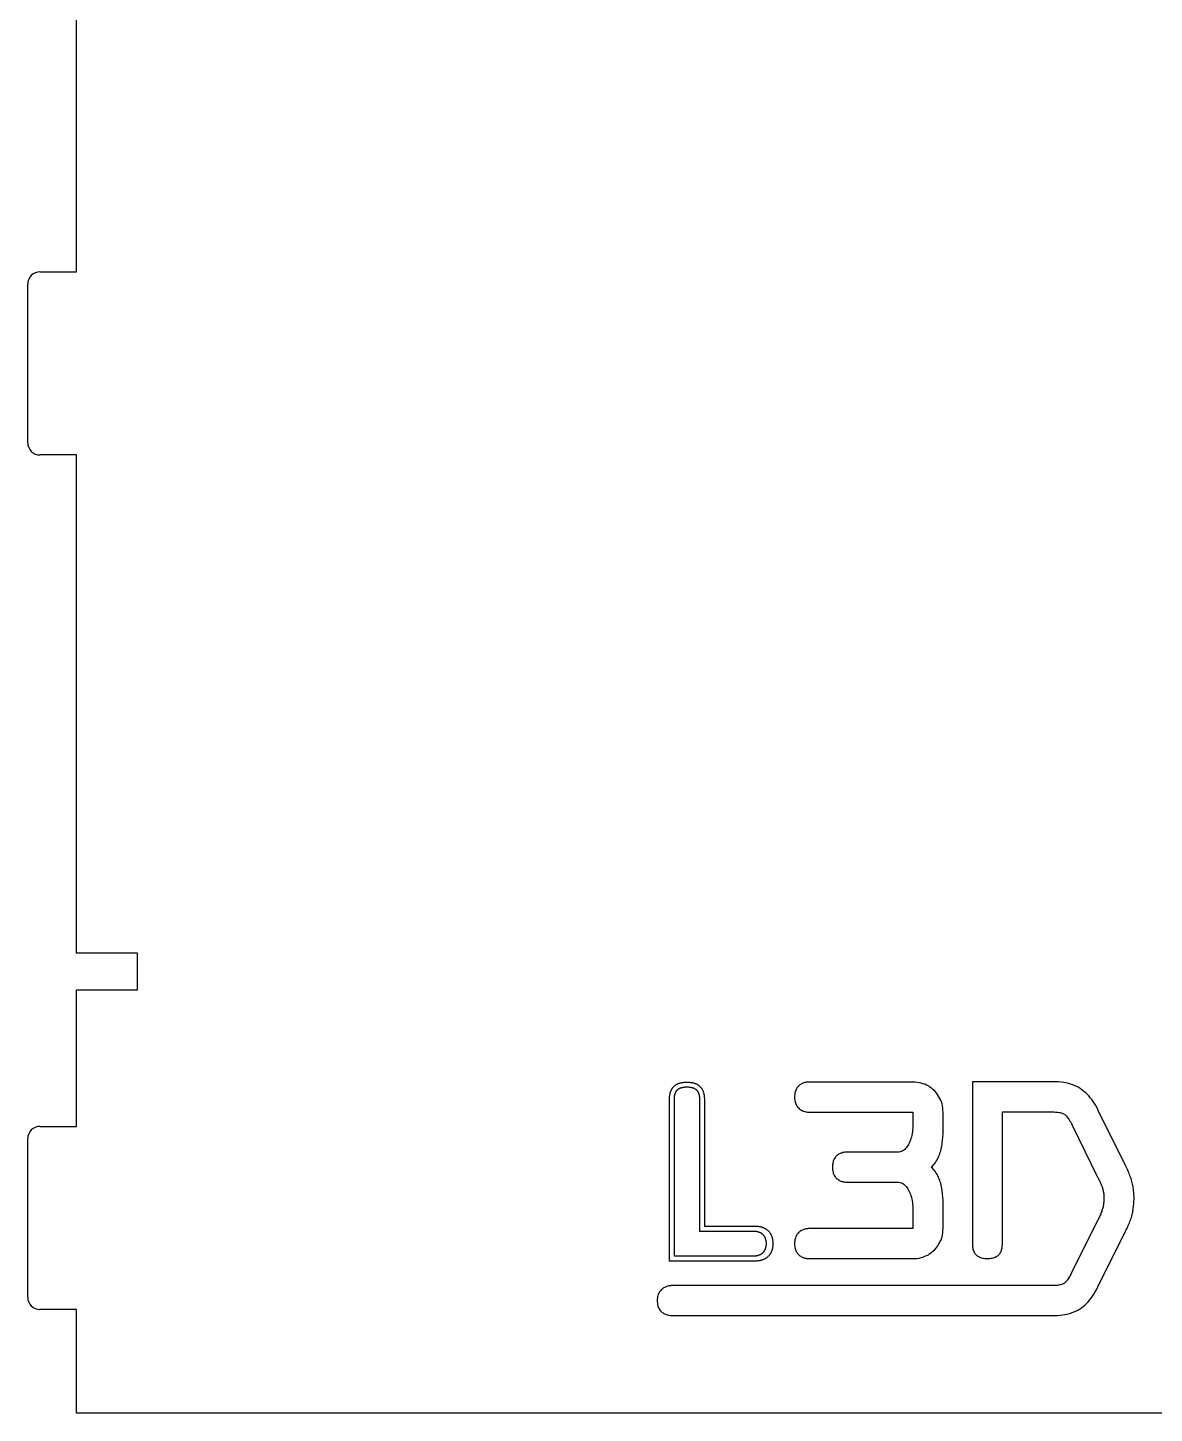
# Model space of a CAD drawing. Extents: x -144 to 693, y -254 to -25.
# Drawn here: x 24.8 to 117.1, y -253.2 to -139.7 of the extents above; entities that cross this region are included whole.
import ezdxf

# ---------------------------------------------------------------- set-up
doc = ezdxf.new("R2010")
doc.units = 0
doc.header["$MEASUREMENT"] = 0
doc.layers.add('LAYER_1', color=7, linetype='CONTINUOUS')

# ---------------------------------------------------------------- blocks, each defined once
blk = doc.blocks.new('BLOCK_19')
at = {"layer": 'LAYER_1', "color": 7}
blk.add_lwpolyline([(187.15, -253.2), (28.75, -253.2)], dxfattribs=at)
blk = doc.blocks.new('BLOCK_20')
at = {"layer": 'LAYER_1', "color": 7}
blk.add_open_spline([(24.75, -243.7), (24.75, -244.25), (25.2, -244.7), (25.75, -244.7)], degree=3, dxfattribs=at)
blk = doc.blocks.new('BLOCK_21')
at = {"layer": 'LAYER_1', "color": 7}
blk.add_lwpolyline([(24.75, -243.7), (24.75, -230.7)], dxfattribs=at)
blk = doc.blocks.new('BLOCK_22')
at = {"layer": 'LAYER_1', "color": 7}
blk.add_open_spline([(25.75, -229.7), (25.2, -229.7), (24.75, -230.15), (24.75, -230.7)], degree=3, dxfattribs=at)
blk = doc.blocks.new('BLOCK_23')
at = {"layer": 'LAYER_1', "color": 7}
blk.add_lwpolyline([(25.75, -229.7), (28.75, -229.7)], dxfattribs=at)
blk = doc.blocks.new('BLOCK_24')
at = {"layer": 'LAYER_1', "color": 7}
blk.add_lwpolyline([(28.75, -229.7), (28.75, -218.5)], dxfattribs=at)
blk = doc.blocks.new('BLOCK_25')
at = {"layer": 'LAYER_1', "color": 7}
blk.add_lwpolyline([(28.75, -218.5), (33.75, -218.5)], dxfattribs=at)
blk = doc.blocks.new('BLOCK_26')
at = {"layer": 'LAYER_1', "color": 7}
blk.add_lwpolyline([(33.75, -218.5), (33.75, -215.5)], dxfattribs=at)
blk = doc.blocks.new('BLOCK_27')
at = {"layer": 'LAYER_1', "color": 7}
blk.add_lwpolyline([(33.75, -215.5), (28.75, -215.5)], dxfattribs=at)
blk = doc.blocks.new('BLOCK_28')
at = {"layer": 'LAYER_1', "color": 7}
blk.add_lwpolyline([(28.75, -215.5), (28.75, -174.7)], dxfattribs=at)
blk = doc.blocks.new('BLOCK_29')
at = {"layer": 'LAYER_1', "color": 7}
blk.add_lwpolyline([(28.75, -174.7), (25.75, -174.7)], dxfattribs=at)
blk = doc.blocks.new('BLOCK_30')
at = {"layer": 'LAYER_1', "color": 7}
blk.add_open_spline([(24.75, -173.7), (24.75, -174.25), (25.2, -174.7), (25.75, -174.7)], degree=3, dxfattribs=at)
blk = doc.blocks.new('BLOCK_31')
at = {"layer": 'LAYER_1', "color": 7}
blk.add_lwpolyline([(24.75, -173.7), (24.75, -160.7)], dxfattribs=at)
blk = doc.blocks.new('BLOCK_32')
at = {"layer": 'LAYER_1', "color": 7}
blk.add_open_spline([(25.75, -159.7), (25.2, -159.7), (24.75, -160.15), (24.75, -160.7)], degree=3, dxfattribs=at)
blk = doc.blocks.new('BLOCK_33')
at = {"layer": 'LAYER_1', "color": 7}
blk.add_lwpolyline([(25.75, -159.7), (28.75, -159.7)], dxfattribs=at)
blk = doc.blocks.new('BLOCK_34')
at = {"layer": 'LAYER_1', "color": 7}
blk.add_lwpolyline([(28.75, -159.7), (28.75, -104.7)], dxfattribs=at)
blk = doc.blocks.new('BLOCK_56')
at = {"layer": 'LAYER_1', "color": 7}
blk.add_lwpolyline([(28.75, -253.2), (28.75, -244.7)], dxfattribs=at)
blk = doc.blocks.new('BLOCK_57')
at = {"layer": 'LAYER_1', "color": 7}
blk.add_lwpolyline([(28.75, -244.7), (25.75, -244.7)], dxfattribs=at)
blk = doc.blocks.new('BLOCK_58')
at = {"layer": 'LAYER_1', "color": 7}
blk.add_lwpolyline([(99.74, -230.13), (99.74, -228.53)], dxfattribs=at)
blk = doc.blocks.new('BLOCK_59')
at = {"layer": 'LAYER_1', "color": 7}
blk.add_lwpolyline([(97.28, -226.07), (88.81, -226.07)], dxfattribs=at)
blk = doc.blocks.new('BLOCK_60')
at = {"layer": 'LAYER_1', "color": 7}
blk.add_lwpolyline([(88.81, -228.53), (97.28, -228.53)], dxfattribs=at)
blk = doc.blocks.new('BLOCK_61')
at = {"layer": 'LAYER_1', "color": 7}
blk.add_lwpolyline([(97.28, -228.53), (97.28, -229.49)], dxfattribs=at)
blk = doc.blocks.new('BLOCK_62')
at = {"layer": 'LAYER_1', "color": 7}
blk.add_lwpolyline([(96.05, -231.81), (91.91, -231.81)], dxfattribs=at)
blk = doc.blocks.new('BLOCK_63')
at = {"layer": 'LAYER_1', "color": 7}
blk.add_lwpolyline([(91.91, -234.27), (96.05, -234.27)], dxfattribs=at)
blk = doc.blocks.new('BLOCK_64')
at = {"layer": 'LAYER_1', "color": 7}
blk.add_lwpolyline([(97.28, -236.59), (97.28, -238.07)], dxfattribs=at)
blk = doc.blocks.new('BLOCK_65')
at = {"layer": 'LAYER_1', "color": 7}
blk.add_lwpolyline([(97.28, -238.07), (88.81, -238.07)], dxfattribs=at)
blk = doc.blocks.new('BLOCK_66')
at = {"layer": 'LAYER_1', "color": 7}
blk.add_lwpolyline([(88.81, -240.53), (97.28, -240.53)], dxfattribs=at)
blk = doc.blocks.new('BLOCK_67')
at = {"layer": 'LAYER_1', "color": 7}
blk.add_lwpolyline([(99.74, -238.07), (99.74, -235.95)], dxfattribs=at)
blk = doc.blocks.new('BLOCK_68')
at = {"layer": 'LAYER_1', "color": 7}
blk.add_lwpolyline([(112.43, -242.84), (114.7, -238.28)], dxfattribs=at)
blk = doc.blocks.new('BLOCK_69')
at = {"layer": 'LAYER_1', "color": 7}
blk.add_lwpolyline([(114.72, -232.96), (112.46, -228.39)], dxfattribs=at)
blk = doc.blocks.new('BLOCK_70')
at = {"layer": 'LAYER_1', "color": 7}
blk.add_lwpolyline([(108.77, -226.05), (102.16, -226.05)], dxfattribs=at)
blk = doc.blocks.new('BLOCK_71')
at = {"layer": 'LAYER_1', "color": 7}
blk.add_lwpolyline([(102.16, -226.05), (102.15, -226.05)], dxfattribs=at)
blk = doc.blocks.new('BLOCK_72')
at = {"layer": 'LAYER_1', "color": 7}
blk.add_lwpolyline([(102.15, -226.05), (102.15, -239.28)], dxfattribs=at)
blk = doc.blocks.new('BLOCK_73')
at = {"layer": 'LAYER_1', "color": 7}
blk.add_lwpolyline([(104.61, -239.28), (104.61, -228.51)], dxfattribs=at)
blk = doc.blocks.new('BLOCK_74')
at = {"layer": 'LAYER_1', "color": 7}
blk.add_lwpolyline([(104.61, -228.51), (108.47, -228.51)], dxfattribs=at)
blk = doc.blocks.new('BLOCK_75')
at = {"layer": 'LAYER_1', "color": 7}
blk.add_lwpolyline([(110.32, -229.59), (112.41, -233.85)], dxfattribs=at)
blk = doc.blocks.new('BLOCK_76')
at = {"layer": 'LAYER_1', "color": 7}
blk.add_lwpolyline([(112.41, -237.42), (110.27, -241.7)], dxfattribs=at)
blk = doc.blocks.new('BLOCK_77')
at = {"layer": 'LAYER_1', "color": 7}
blk.add_lwpolyline([(108.57, -242.74), (77.56, -242.74)], dxfattribs=at)
blk = doc.blocks.new('BLOCK_78')
at = {"layer": 'LAYER_1', "color": 7}
blk.add_lwpolyline([(77.56, -245.2), (108.64, -245.2)], dxfattribs=at)
blk = doc.blocks.new('BLOCK_105')
at = {"layer": 'LAYER_1', "color": 7}
blk.add_lwpolyline([(84.37, -240.73), (77.33, -240.73)], dxfattribs=at)
blk = doc.blocks.new('BLOCK_106')
at = {"layer": 'LAYER_1', "color": 7}
blk.add_lwpolyline([(77.33, -240.73), (77.33, -227.5)], dxfattribs=at)
blk = doc.blocks.new('BLOCK_107')
at = {"layer": 'LAYER_1', "color": 7}
blk.add_lwpolyline([(80.19, -227.5), (80.19, -237.87)], dxfattribs=at)
blk = doc.blocks.new('BLOCK_108')
at = {"layer": 'LAYER_1', "color": 7}
blk.add_lwpolyline([(80.19, -237.87), (84.37, -237.87)], dxfattribs=at)
blk = doc.blocks.new('BLOCK_109')
at = {"layer": 'LAYER_1', "color": 7}
blk.add_lwpolyline([(84.21, -240.33), (77.73, -240.33)], dxfattribs=at)
blk = doc.blocks.new('BLOCK_110')
at = {"layer": 'LAYER_1', "color": 7}
blk.add_lwpolyline([(77.73, -240.33), (77.73, -227.5)], dxfattribs=at)
blk = doc.blocks.new('BLOCK_111')
at = {"layer": 'LAYER_1', "color": 7}
blk.add_lwpolyline([(79.79, -227.5), (79.79, -238.27)], dxfattribs=at)
blk = doc.blocks.new('BLOCK_112')
at = {"layer": 'LAYER_1', "color": 7}
blk.add_lwpolyline([(79.79, -238.27), (84.21, -238.27)], dxfattribs=at)
blk = doc.blocks.new('BLOCK_113')
at = {"layer": 'LAYER_1', "color": 7}
blk.add_lwpolyline([(99.74, -228.53), (99.73, -228.36), (99.72, -228.19), (99.69, -228.02), (99.66, -227.86), (99.61, -227.7), (99.55, -227.55), (99.49, -227.41), (99.41, -227.27), (99.33, -227.13), (99.24, -227.01), (99.14, -226.89), (99.04, -226.77), (98.92, -226.67), (98.8, -226.57), (98.67, -226.48), (98.54, -226.39), (98.4, -226.32), (98.26, -226.25), (98.1, -226.2), (97.95, -226.15), (97.79, -226.12), (97.62, -226.09), (97.45, -226.07), (97.28, -226.07)], dxfattribs=at)
blk = doc.blocks.new('BLOCK_114')
at = {"layer": 'LAYER_1', "color": 7}
blk.add_lwpolyline([(88.81, -226.07), (88.73, -226.07), (88.65, -226.07), (88.57, -226.08), (88.5, -226.1), (88.42, -226.11), (88.35, -226.13), (88.28, -226.16), (88.21, -226.19), (88.14, -226.22), (88.08, -226.26), (88.01, -226.3), (87.96, -226.35), (87.9, -226.4), (87.85, -226.46), (87.8, -226.52), (87.76, -226.59), (87.72, -226.66), (87.68, -226.73), (87.65, -226.81), (87.63, -226.9), (87.61, -226.99), (87.59, -227.09), (87.58, -227.19), (87.58, -227.3)], dxfattribs=at)
blk = doc.blocks.new('BLOCK_115')
at = {"layer": 'LAYER_1', "color": 7}
blk.add_lwpolyline([(87.58, -227.3), (87.58, -227.41), (87.59, -227.51), (87.61, -227.61), (87.63, -227.7), (87.65, -227.78), (87.68, -227.86), (87.72, -227.94), (87.76, -228.01), (87.8, -228.08), (87.85, -228.14), (87.9, -228.19), (87.96, -228.25), (88.01, -228.29), (88.08, -228.34), (88.14, -228.37), (88.21, -228.41), (88.28, -228.44), (88.35, -228.46), (88.42, -228.48), (88.5, -228.5), (88.57, -228.51), (88.65, -228.52), (88.73, -228.53), (88.81, -228.53)], dxfattribs=at)
blk = doc.blocks.new('BLOCK_116')
at = {"layer": 'LAYER_1', "color": 7}
blk.add_lwpolyline([(97.28, -229.49), (97.28, -229.66), (97.27, -229.83), (97.25, -229.99), (97.24, -230.14), (97.21, -230.29), (97.18, -230.43), (97.15, -230.57), (97.11, -230.7), (97.07, -230.83), (97.03, -230.95), (96.98, -231.06), (96.92, -231.17), (96.86, -231.26), (96.8, -231.35), (96.74, -231.44), (96.67, -231.51), (96.6, -231.58), (96.53, -231.64), (96.46, -231.69), (96.38, -231.73), (96.3, -231.76), (96.22, -231.79), (96.13, -231.8), (96.05, -231.81)], dxfattribs=at)
blk = doc.blocks.new('BLOCK_117')
at = {"layer": 'LAYER_1', "color": 7}
blk.add_lwpolyline([(91.91, -231.81), (91.83, -231.81), (91.75, -231.81), (91.67, -231.82), (91.6, -231.84), (91.52, -231.85), (91.45, -231.88), (91.38, -231.9), (91.31, -231.93), (91.24, -231.96), (91.18, -232), (91.11, -232.04), (91.06, -232.09), (91, -232.14), (90.95, -232.2), (90.9, -232.26), (90.86, -232.33), (90.82, -232.4), (90.78, -232.47), (90.75, -232.55), (90.73, -232.64), (90.71, -232.73), (90.69, -232.83), (90.68, -232.93), (90.68, -233.04)], dxfattribs=at)
blk = doc.blocks.new('BLOCK_118')
at = {"layer": 'LAYER_1', "color": 7}
blk.add_lwpolyline([(90.68, -233.04), (90.68, -233.15), (90.69, -233.25), (90.71, -233.35), (90.73, -233.44), (90.75, -233.52), (90.78, -233.61), (90.82, -233.68), (90.86, -233.75), (90.9, -233.82), (90.95, -233.88), (91, -233.94), (91.06, -233.99), (91.11, -234.03), (91.18, -234.08), (91.24, -234.11), (91.31, -234.15), (91.38, -234.18), (91.45, -234.2), (91.52, -234.22), (91.6, -234.24), (91.67, -234.25), (91.75, -234.26), (91.83, -234.27), (91.91, -234.27)], dxfattribs=at)
blk = doc.blocks.new('BLOCK_119')
at = {"layer": 'LAYER_1', "color": 7}
blk.add_lwpolyline([(96.05, -234.27), (96.13, -234.27), (96.22, -234.29), (96.3, -234.31), (96.38, -234.35), (96.46, -234.39), (96.53, -234.44), (96.6, -234.5), (96.67, -234.56), (96.74, -234.64), (96.8, -234.72), (96.86, -234.81), (96.92, -234.91), (96.98, -235.02), (97.03, -235.13), (97.07, -235.25), (97.11, -235.37), (97.15, -235.51), (97.18, -235.64), (97.21, -235.79), (97.24, -235.94), (97.25, -236.09), (97.27, -236.25), (97.28, -236.42), (97.28, -236.59)], dxfattribs=at)
blk = doc.blocks.new('BLOCK_120')
at = {"layer": 'LAYER_1', "color": 7}
blk.add_lwpolyline([(88.81, -238.07), (88.73, -238.07), (88.65, -238.08), (88.57, -238.09), (88.5, -238.1), (88.42, -238.12), (88.35, -238.14), (88.28, -238.16), (88.21, -238.19), (88.14, -238.23), (88.08, -238.26), (88.01, -238.31), (87.96, -238.35), (87.9, -238.4), (87.85, -238.46), (87.8, -238.52), (87.76, -238.59), (87.72, -238.66), (87.68, -238.73), (87.65, -238.82), (87.63, -238.9), (87.61, -238.99), (87.59, -239.09), (87.58, -239.19), (87.58, -239.3)], dxfattribs=at)
blk = doc.blocks.new('BLOCK_121')
at = {"layer": 'LAYER_1', "color": 7}
blk.add_lwpolyline([(87.58, -239.3), (87.58, -239.41), (87.59, -239.51), (87.61, -239.61), (87.63, -239.7), (87.65, -239.79), (87.68, -239.87), (87.72, -239.94), (87.76, -240.01), (87.8, -240.08), (87.85, -240.14), (87.9, -240.2), (87.96, -240.25), (88.01, -240.3), (88.08, -240.34), (88.14, -240.38), (88.21, -240.41), (88.28, -240.44), (88.35, -240.46), (88.42, -240.48), (88.5, -240.5), (88.57, -240.51), (88.65, -240.52), (88.73, -240.53), (88.81, -240.53)], dxfattribs=at)
blk = doc.blocks.new('BLOCK_122')
at = {"layer": 'LAYER_1', "color": 7}
blk.add_lwpolyline([(97.28, -240.53), (97.45, -240.53), (97.62, -240.51), (97.79, -240.48), (97.95, -240.45), (98.1, -240.4), (98.26, -240.34), (98.4, -240.28), (98.54, -240.21), (98.67, -240.12), (98.8, -240.03), (98.92, -239.93), (99.04, -239.83), (99.14, -239.71), (99.24, -239.59), (99.33, -239.47), (99.41, -239.33), (99.49, -239.19), (99.55, -239.05), (99.61, -238.9), (99.66, -238.74), (99.69, -238.58), (99.72, -238.41), (99.73, -238.24), (99.74, -238.07)], dxfattribs=at)
blk = doc.blocks.new('BLOCK_123')
at = {"layer": 'LAYER_1', "color": 7}
blk.add_lwpolyline([(99.74, -235.95), (99.74, -235.82), (99.74, -235.7), (99.73, -235.57), (99.72, -235.44), (99.71, -235.31), (99.7, -235.17), (99.68, -235.04), (99.66, -234.91), (99.64, -234.78), (99.61, -234.64), (99.58, -234.51), (99.55, -234.38), (99.51, -234.25), (99.47, -234.13), (99.42, -234), (99.37, -233.88), (99.31, -233.76), (99.25, -233.65), (99.19, -233.53), (99.12, -233.43), (99.04, -233.32), (98.96, -233.22), (98.87, -233.13), (98.78, -233.04)], dxfattribs=at)
blk = doc.blocks.new('BLOCK_124')
at = {"layer": 'LAYER_1', "color": 7}
blk.add_lwpolyline([(98.78, -233.04), (98.87, -232.95), (98.96, -232.86), (99.04, -232.76), (99.12, -232.65), (99.19, -232.54), (99.25, -232.43), (99.31, -232.32), (99.37, -232.2), (99.42, -232.08), (99.47, -231.95), (99.51, -231.82), (99.55, -231.7), (99.58, -231.57), (99.61, -231.43), (99.64, -231.3), (99.66, -231.17), (99.68, -231.04), (99.7, -230.9), (99.71, -230.77), (99.72, -230.64), (99.73, -230.51), (99.74, -230.38), (99.74, -230.25), (99.74, -230.13)], dxfattribs=at)
blk = doc.blocks.new('BLOCK_125')
at = {"layer": 'LAYER_1', "color": 7}
blk.add_lwpolyline([(114.7, -238.28), (114.76, -238.16), (114.82, -238.04), (114.87, -237.93), (114.92, -237.81), (114.97, -237.7), (115.01, -237.59), (115.06, -237.48), (115.1, -237.38), (115.13, -237.27), (115.17, -237.16), (115.2, -237.06), (115.23, -236.95), (115.25, -236.85), (115.28, -236.74), (115.3, -236.63), (115.32, -236.52), (115.33, -236.41), (115.35, -236.3), (115.36, -236.18), (115.37, -236.06), (115.38, -235.94), (115.38, -235.81), (115.39, -235.68), (115.39, -235.55)], dxfattribs=at)
blk = doc.blocks.new('BLOCK_126')
at = {"layer": 'LAYER_1', "color": 7}
blk.add_lwpolyline([(115.39, -235.55), (115.39, -235.43), (115.38, -235.31), (115.38, -235.2), (115.37, -235.08), (115.36, -234.97), (115.34, -234.86), (115.33, -234.75), (115.31, -234.64), (115.29, -234.53), (115.26, -234.42), (115.24, -234.32), (115.21, -234.21), (115.18, -234.11), (115.15, -234), (115.12, -233.9), (115.08, -233.79), (115.04, -233.69), (115, -233.59), (114.96, -233.48), (114.92, -233.38), (114.87, -233.28), (114.82, -233.17), (114.77, -233.07), (114.72, -232.96)], dxfattribs=at)
blk = doc.blocks.new('BLOCK_127')
at = {"layer": 'LAYER_1', "color": 7}
blk.add_lwpolyline([(112.46, -228.39), (112.36, -228.19), (112.25, -228), (112.15, -227.83), (112.04, -227.66), (111.93, -227.5), (111.81, -227.35), (111.69, -227.2), (111.56, -227.07), (111.43, -226.94), (111.29, -226.83), (111.15, -226.72), (111.01, -226.62), (110.86, -226.52), (110.7, -226.44), (110.54, -226.37), (110.37, -226.3), (110.19, -226.24), (110.01, -226.19), (109.82, -226.14), (109.63, -226.11), (109.42, -226.08), (109.21, -226.06), (108.99, -226.05), (108.77, -226.05)], dxfattribs=at)
blk = doc.blocks.new('BLOCK_128')
at = {"layer": 'LAYER_1', "color": 7}
blk.add_lwpolyline([(102.15, -239.28), (102.15, -239.38), (102.16, -239.47), (102.16, -239.56), (102.18, -239.65), (102.19, -239.73), (102.22, -239.81), (102.24, -239.88), (102.27, -239.95), (102.3, -240.02), (102.34, -240.08), (102.38, -240.14), (102.43, -240.19), (102.48, -240.24), (102.54, -240.29), (102.6, -240.33), (102.67, -240.37), (102.74, -240.4), (102.81, -240.43), (102.89, -240.46), (102.98, -240.48), (103.07, -240.49), (103.17, -240.51), (103.27, -240.51), (103.38, -240.51)], dxfattribs=at)
blk = doc.blocks.new('BLOCK_129')
at = {"layer": 'LAYER_1', "color": 7}
blk.add_lwpolyline([(103.38, -240.51), (103.49, -240.51), (103.59, -240.51), (103.69, -240.49), (103.78, -240.48), (103.86, -240.46), (103.95, -240.43), (104.02, -240.4), (104.09, -240.37), (104.16, -240.33), (104.22, -240.29), (104.28, -240.24), (104.33, -240.19), (104.37, -240.14), (104.42, -240.08), (104.45, -240.02), (104.49, -239.95), (104.52, -239.88), (104.54, -239.81), (104.56, -239.73), (104.58, -239.65), (104.59, -239.56), (104.6, -239.47), (104.61, -239.38), (104.61, -239.28)], dxfattribs=at)
blk = doc.blocks.new('BLOCK_130')
at = {"layer": 'LAYER_1', "color": 7}
blk.add_lwpolyline([(108.47, -228.51), (108.6, -228.51), (108.73, -228.51), (108.85, -228.51), (108.96, -228.52), (109.06, -228.53), (109.16, -228.54), (109.25, -228.55), (109.33, -228.57), (109.41, -228.59), (109.49, -228.61), (109.56, -228.64), (109.62, -228.67), (109.69, -228.71), (109.75, -228.76), (109.81, -228.81), (109.86, -228.86), (109.92, -228.93), (109.98, -229), (110.03, -229.08), (110.09, -229.16), (110.14, -229.26), (110.2, -229.36), (110.26, -229.47), (110.32, -229.59)], dxfattribs=at)
blk = doc.blocks.new('BLOCK_131')
at = {"layer": 'LAYER_1', "color": 7}
blk.add_lwpolyline([(112.41, -233.85), (112.45, -233.92), (112.48, -234), (112.52, -234.07), (112.55, -234.13), (112.58, -234.2), (112.61, -234.27), (112.64, -234.34), (112.67, -234.4), (112.7, -234.47), (112.73, -234.53), (112.75, -234.6), (112.78, -234.66), (112.8, -234.73), (112.82, -234.8), (112.84, -234.87), (112.86, -234.93), (112.87, -235), (112.89, -235.08), (112.9, -235.15), (112.91, -235.23), (112.92, -235.3), (112.92, -235.38), (112.92, -235.47), (112.93, -235.55)], dxfattribs=at)
blk = doc.blocks.new('BLOCK_132')
at = {"layer": 'LAYER_1', "color": 7}
blk.add_lwpolyline([(112.93, -235.55), (112.92, -235.64), (112.92, -235.73), (112.92, -235.82), (112.91, -235.91), (112.9, -235.99), (112.89, -236.07), (112.88, -236.15), (112.86, -236.23), (112.85, -236.3), (112.83, -236.38), (112.81, -236.45), (112.79, -236.52), (112.76, -236.59), (112.74, -236.67), (112.71, -236.74), (112.68, -236.81), (112.66, -236.88), (112.62, -236.96), (112.59, -237.03), (112.56, -237.1), (112.52, -237.18), (112.49, -237.26), (112.45, -237.34), (112.41, -237.42)], dxfattribs=at)
blk = doc.blocks.new('BLOCK_133')
at = {"layer": 'LAYER_1', "color": 7}
blk.add_lwpolyline([(110.27, -241.7), (110.21, -241.82), (110.16, -241.92), (110.1, -242.02), (110.05, -242.11), (110, -242.19), (109.95, -242.26), (109.9, -242.33), (109.85, -242.39), (109.8, -242.44), (109.75, -242.49), (109.7, -242.53), (109.64, -242.57), (109.58, -242.6), (109.52, -242.63), (109.45, -242.66), (109.38, -242.68), (109.3, -242.69), (109.21, -242.71), (109.13, -242.72), (109.03, -242.73), (108.93, -242.73), (108.82, -242.74), (108.7, -242.74), (108.57, -242.74)], dxfattribs=at)
blk = doc.blocks.new('BLOCK_134')
at = {"layer": 'LAYER_1', "color": 7}
blk.add_lwpolyline([(77.56, -242.74), (77.48, -242.74), (77.41, -242.75), (77.34, -242.75), (77.27, -242.77), (77.2, -242.78), (77.12, -242.81), (77.05, -242.83), (76.98, -242.86), (76.92, -242.89), (76.85, -242.93), (76.79, -242.97), (76.73, -243.02), (76.67, -243.07), (76.62, -243.13), (76.56, -243.19), (76.52, -243.26), (76.48, -243.33), (76.44, -243.4), (76.4, -243.48), (76.38, -243.57), (76.35, -243.66), (76.34, -243.76), (76.33, -243.86), (76.32, -243.97)], dxfattribs=at)
blk = doc.blocks.new('BLOCK_135')
at = {"layer": 'LAYER_1', "color": 7}
blk.add_lwpolyline([(76.32, -243.97), (76.33, -244.08), (76.34, -244.19), (76.36, -244.29), (76.38, -244.39), (76.41, -244.47), (76.44, -244.56), (76.48, -244.63), (76.52, -244.7), (76.57, -244.77), (76.62, -244.83), (76.68, -244.89), (76.74, -244.94), (76.8, -244.98), (76.86, -245.02), (76.93, -245.06), (77, -245.09), (77.06, -245.12), (77.13, -245.14), (77.21, -245.16), (77.28, -245.17), (77.35, -245.19), (77.42, -245.19), (77.49, -245.2), (77.56, -245.2)], dxfattribs=at)
blk = doc.blocks.new('BLOCK_136')
at = {"layer": 'LAYER_1', "color": 7}
blk.add_lwpolyline([(108.64, -245.2), (108.87, -245.2), (109.1, -245.19), (109.31, -245.17), (109.52, -245.14), (109.72, -245.11), (109.92, -245.07), (110.1, -245.02), (110.28, -244.96), (110.45, -244.9), (110.62, -244.83), (110.78, -244.75), (110.93, -244.66), (111.08, -244.56), (111.23, -244.45), (111.37, -244.33), (111.5, -244.2), (111.63, -244.07), (111.75, -243.92), (111.88, -243.77), (111.99, -243.6), (112.11, -243.43), (112.22, -243.24), (112.33, -243.04), (112.43, -242.84)], dxfattribs=at)
blk = doc.blocks.new('BLOCK_167')
at = {"layer": 'LAYER_1', "color": 163}
blk.add_lwpolyline([(77.33, -227.5), (77.33, -227.46), (77.33, -227.42), (77.33, -227.37), (77.33, -227.33), (77.34, -227.29), (77.34, -227.25), (77.35, -227.2), (77.35, -227.16), (77.36, -227.12), (77.37, -227.08), (77.38, -227.04), (77.38, -227), (77.39, -226.96), (77.41, -226.92), (77.42, -226.88), (77.43, -226.84), (77.44, -226.8), (77.46, -226.77), (77.48, -226.73), (77.49, -226.7), (77.51, -226.66), (77.53, -226.63), (77.55, -226.6), (77.57, -226.57), (77.59, -226.54), (77.62, -226.51), (77.64, -226.48), (77.67, -226.45), (77.69, -226.43), (77.72, -226.4), (77.75, -226.37), (77.78, -226.35), (77.81, -226.33), (77.84, -226.3), (77.87, -226.28), (77.91, -226.26), (77.94, -226.24), (77.98, -226.22), (78.02, -226.21), (78.05, -226.19), (78.09, -226.18), (78.13, -226.16), (78.17, -226.15), (78.21, -226.14), (78.25, -226.13), (78.29, -226.12), (78.33, -226.11), (78.38, -226.1), (78.42, -226.09), (78.47, -226.09), (78.52, -226.08), (78.57, -226.08), (78.61, -226.07), (78.66, -226.07), (78.71, -226.07), (78.76, -226.07)], dxfattribs=at)
blk = doc.blocks.new('BLOCK_168')
at = {"layer": 'LAYER_1', "color": 163}
blk.add_lwpolyline([(78.76, -226.07), (78.81, -226.07), (78.86, -226.07), (78.91, -226.07), (78.95, -226.08), (79, -226.08), (79.05, -226.09), (79.1, -226.09), (79.14, -226.1), (79.19, -226.11), (79.23, -226.12), (79.27, -226.13), (79.31, -226.14), (79.35, -226.15), (79.39, -226.16), (79.43, -226.18), (79.47, -226.19), (79.5, -226.21), (79.54, -226.22), (79.58, -226.24), (79.61, -226.26), (79.64, -226.28), (79.68, -226.3), (79.71, -226.33), (79.74, -226.35), (79.77, -226.37), (79.8, -226.4), (79.83, -226.43), (79.85, -226.45), (79.88, -226.48), (79.9, -226.51), (79.93, -226.54), (79.95, -226.57), (79.97, -226.6), (79.99, -226.63), (80.01, -226.66), (80.03, -226.7), (80.04, -226.73), (80.06, -226.77), (80.08, -226.8), (80.09, -226.84), (80.1, -226.88), (80.11, -226.92), (80.13, -226.96), (80.14, -227), (80.14, -227.04), (80.15, -227.08), (80.16, -227.12), (80.17, -227.16), (80.17, -227.2), (80.18, -227.25), (80.18, -227.29), (80.18, -227.33), (80.19, -227.37), (80.19, -227.42), (80.19, -227.46), (80.19, -227.5)], dxfattribs=at)
blk = doc.blocks.new('BLOCK_169')
at = {"layer": 'LAYER_1', "color": 163}
blk.add_lwpolyline([(84.37, -237.87), (84.42, -237.87), (84.46, -237.87), (84.51, -237.87), (84.55, -237.88), (84.59, -237.88), (84.64, -237.89), (84.68, -237.89), (84.72, -237.9), (84.77, -237.91), (84.81, -237.92), (84.85, -237.93), (84.9, -237.95), (84.94, -237.96), (84.98, -237.98), (85.02, -237.99), (85.06, -238.01), (85.1, -238.03), (85.14, -238.05), (85.18, -238.07), (85.22, -238.09), (85.25, -238.12), (85.29, -238.14), (85.33, -238.17), (85.36, -238.2), (85.39, -238.23), (85.43, -238.26), (85.46, -238.3), (85.49, -238.33), (85.52, -238.37), (85.55, -238.41), (85.57, -238.44), (85.6, -238.48), (85.62, -238.53), (85.65, -238.57), (85.67, -238.61), (85.69, -238.66), (85.71, -238.7), (85.72, -238.75), (85.74, -238.8), (85.75, -238.85), (85.76, -238.9), (85.78, -238.96), (85.78, -239.01), (85.79, -239.07), (85.8, -239.13), (85.8, -239.18), (85.8, -239.24), (85.81, -239.3)], dxfattribs=at)
blk = doc.blocks.new('BLOCK_170')
at = {"layer": 'LAYER_1', "color": 163}
blk.add_lwpolyline([(85.81, -239.3), (85.8, -239.36), (85.8, -239.42), (85.8, -239.47), (85.79, -239.53), (85.78, -239.59), (85.78, -239.64), (85.76, -239.7), (85.75, -239.75), (85.74, -239.8), (85.72, -239.85), (85.71, -239.9), (85.69, -239.94), (85.67, -239.99), (85.65, -240.03), (85.62, -240.07), (85.6, -240.12), (85.57, -240.16), (85.55, -240.2), (85.52, -240.23), (85.49, -240.27), (85.46, -240.3), (85.43, -240.34), (85.39, -240.37), (85.36, -240.4), (85.33, -240.43), (85.29, -240.46), (85.25, -240.48), (85.22, -240.51), (85.18, -240.53), (85.14, -240.55), (85.1, -240.57), (85.06, -240.59), (85.02, -240.61), (84.98, -240.63), (84.94, -240.64), (84.9, -240.65), (84.85, -240.67), (84.81, -240.68), (84.77, -240.69), (84.72, -240.7), (84.68, -240.71), (84.64, -240.71), (84.59, -240.72), (84.55, -240.72), (84.51, -240.73), (84.46, -240.73), (84.42, -240.73), (84.37, -240.73)], dxfattribs=at)
blk = doc.blocks.new('BLOCK_171')
at = {"layer": 'LAYER_1', "color": 163}
blk.add_lwpolyline([(77.73, -227.5), (77.73, -227.47), (77.73, -227.44), (77.73, -227.4), (77.73, -227.37), (77.74, -227.34), (77.74, -227.31), (77.74, -227.28), (77.74, -227.25), (77.75, -227.22), (77.75, -227.19), (77.76, -227.16), (77.76, -227.13), (77.77, -227.11), (77.77, -227.08), (77.78, -227.06), (77.79, -227.03), (77.8, -227.01), (77.8, -226.99), (77.81, -226.96), (77.82, -226.94), (77.83, -226.92), (77.84, -226.9), (77.85, -226.88), (77.86, -226.86), (77.87, -226.84), (77.88, -226.83), (77.89, -226.81), (77.9, -226.79), (77.92, -226.77), (77.93, -226.76), (77.94, -226.74), (77.96, -226.73), (77.97, -226.71), (77.99, -226.7), (78, -226.68), (78.02, -226.67), (78.04, -226.66), (78.05, -226.64), (78.07, -226.63), (78.09, -226.62), (78.11, -226.61), (78.13, -226.6), (78.15, -226.59), (78.17, -226.58), (78.19, -226.57), (78.21, -226.56), (78.23, -226.55), (78.26, -226.54), (78.28, -226.53), (78.31, -226.52), (78.33, -226.52), (78.36, -226.51), (78.39, -226.5), (78.42, -226.5), (78.45, -226.49), (78.48, -226.49), (78.51, -226.48), (78.55, -226.48), (78.58, -226.48), (78.62, -226.47), (78.65, -226.47), (78.69, -226.47), (78.72, -226.47), (78.76, -226.47)], dxfattribs=at)
blk = doc.blocks.new('BLOCK_172')
at = {"layer": 'LAYER_1', "color": 163}
blk.add_lwpolyline([(78.76, -226.47), (78.8, -226.47), (78.83, -226.47), (78.87, -226.47), (78.9, -226.47), (78.94, -226.48), (78.97, -226.48), (79.01, -226.48), (79.04, -226.49), (79.07, -226.49), (79.1, -226.5), (79.13, -226.5), (79.16, -226.51), (79.19, -226.52), (79.21, -226.52), (79.24, -226.53), (79.26, -226.54), (79.28, -226.55), (79.31, -226.56), (79.33, -226.57), (79.35, -226.58), (79.37, -226.59), (79.39, -226.6), (79.41, -226.61), (79.43, -226.62), (79.45, -226.63), (79.47, -226.64), (79.48, -226.66), (79.5, -226.67), (79.52, -226.68), (79.53, -226.7), (79.55, -226.71), (79.56, -226.73), (79.58, -226.74), (79.59, -226.76), (79.6, -226.77), (79.61, -226.79), (79.63, -226.81), (79.64, -226.83), (79.65, -226.84), (79.66, -226.86), (79.67, -226.88), (79.68, -226.9), (79.69, -226.92), (79.7, -226.94), (79.71, -226.96), (79.72, -226.99), (79.72, -227.01), (79.73, -227.03), (79.74, -227.06), (79.74, -227.08), (79.75, -227.11), (79.76, -227.13), (79.76, -227.16), (79.77, -227.19), (79.77, -227.22), (79.78, -227.25), (79.78, -227.28), (79.78, -227.31), (79.78, -227.34), (79.79, -227.37), (79.79, -227.4), (79.79, -227.44), (79.79, -227.47), (79.79, -227.5)], dxfattribs=at)
blk = doc.blocks.new('BLOCK_173')
at = {"layer": 'LAYER_1', "color": 163}
blk.add_lwpolyline([(84.21, -238.27), (84.24, -238.27), (84.27, -238.27), (84.3, -238.27), (84.33, -238.27), (84.36, -238.28), (84.38, -238.28), (84.41, -238.28), (84.44, -238.29), (84.47, -238.29), (84.5, -238.3), (84.53, -238.31), (84.56, -238.31), (84.58, -238.32), (84.61, -238.33), (84.64, -238.34), (84.66, -238.35), (84.69, -238.36), (84.71, -238.37), (84.74, -238.38), (84.76, -238.39), (84.78, -238.4), (84.81, -238.41), (84.83, -238.43), (84.85, -238.44), (84.87, -238.46), (84.89, -238.47), (84.91, -238.49), (84.93, -238.5), (84.95, -238.52), (84.97, -238.54), (84.99, -238.56), (85.01, -238.58), (85.02, -238.6), (85.04, -238.62), (85.06, -238.64), (85.07, -238.66), (85.09, -238.68), (85.1, -238.71), (85.12, -238.73), (85.13, -238.76), (85.14, -238.78), (85.15, -238.81), (85.16, -238.84), (85.17, -238.87), (85.18, -238.9), (85.19, -238.93), (85.2, -238.96), (85.21, -238.99), (85.22, -239.03), (85.22, -239.07), (85.23, -239.1), (85.23, -239.14), (85.24, -239.18), (85.24, -239.22), (85.24, -239.26), (85.24, -239.3)], dxfattribs=at)
blk = doc.blocks.new('BLOCK_174')
at = {"layer": 'LAYER_1', "color": 163}
blk.add_lwpolyline([(85.24, -239.3), (85.24, -239.34), (85.24, -239.38), (85.24, -239.42), (85.23, -239.46), (85.23, -239.5), (85.22, -239.53), (85.22, -239.57), (85.21, -239.61), (85.2, -239.64), (85.19, -239.67), (85.18, -239.7), (85.17, -239.73), (85.16, -239.76), (85.15, -239.79), (85.14, -239.82), (85.13, -239.84), (85.12, -239.87), (85.1, -239.89), (85.09, -239.92), (85.07, -239.94), (85.06, -239.96), (85.04, -239.98), (85.02, -240), (85.01, -240.02), (84.99, -240.04), (84.97, -240.06), (84.95, -240.08), (84.93, -240.1), (84.91, -240.11), (84.89, -240.13), (84.87, -240.14), (84.85, -240.16), (84.83, -240.17), (84.81, -240.19), (84.78, -240.2), (84.76, -240.21), (84.74, -240.22), (84.71, -240.23), (84.69, -240.25), (84.66, -240.26), (84.64, -240.26), (84.61, -240.27), (84.58, -240.28), (84.56, -240.29), (84.53, -240.3), (84.5, -240.3), (84.47, -240.31), (84.44, -240.31), (84.41, -240.32), (84.38, -240.32), (84.36, -240.32), (84.33, -240.33), (84.3, -240.33), (84.27, -240.33), (84.24, -240.33), (84.21, -240.33)], dxfattribs=at)

msp = doc.modelspace()

# ---------------------------------------------------------------- block references
at = {"layer": 'LAYER_1'}
for name in ['BLOCK_34', 'BLOCK_32', 'BLOCK_33', 'BLOCK_31', 'BLOCK_30', 'BLOCK_29', 'BLOCK_28', 'BLOCK_27', 'BLOCK_26', 'BLOCK_24', 'BLOCK_25', 'BLOCK_167', 'BLOCK_171', 'BLOCK_168', 'BLOCK_172', 'BLOCK_114', 'BLOCK_59', 'BLOCK_113', 'BLOCK_71', 'BLOCK_72', 'BLOCK_70', 'BLOCK_127', 'BLOCK_106', 'BLOCK_110', 'BLOCK_111', 'BLOCK_107', 'BLOCK_115', 'BLOCK_60', 'BLOCK_61', 'BLOCK_58', 'BLOCK_73', 'BLOCK_74', 'BLOCK_130', 'BLOCK_69', 'BLOCK_22', 'BLOCK_23', 'BLOCK_116', 'BLOCK_124', 'BLOCK_75', 'BLOCK_21', 'BLOCK_117', 'BLOCK_62', 'BLOCK_118', 'BLOCK_123', 'BLOCK_126', 'BLOCK_63', 'BLOCK_119', 'BLOCK_131', 'BLOCK_67', 'BLOCK_132', 'BLOCK_125', 'BLOCK_64', 'BLOCK_112', 'BLOCK_108', 'BLOCK_173', 'BLOCK_169', 'BLOCK_120', 'BLOCK_65', 'BLOCK_122', 'BLOCK_76', 'BLOCK_68', 'BLOCK_174', 'BLOCK_170', 'BLOCK_121', 'BLOCK_128', 'BLOCK_129', 'BLOCK_109', 'BLOCK_66', 'BLOCK_105', 'BLOCK_133', 'BLOCK_134', 'BLOCK_77', 'BLOCK_136', 'BLOCK_20', 'BLOCK_135', 'BLOCK_57', 'BLOCK_56', 'BLOCK_78', 'BLOCK_19']:
    msp.add_blockref(name, (0, 0), dxfattribs=at)

doc.saveas('drawing.dxf')
